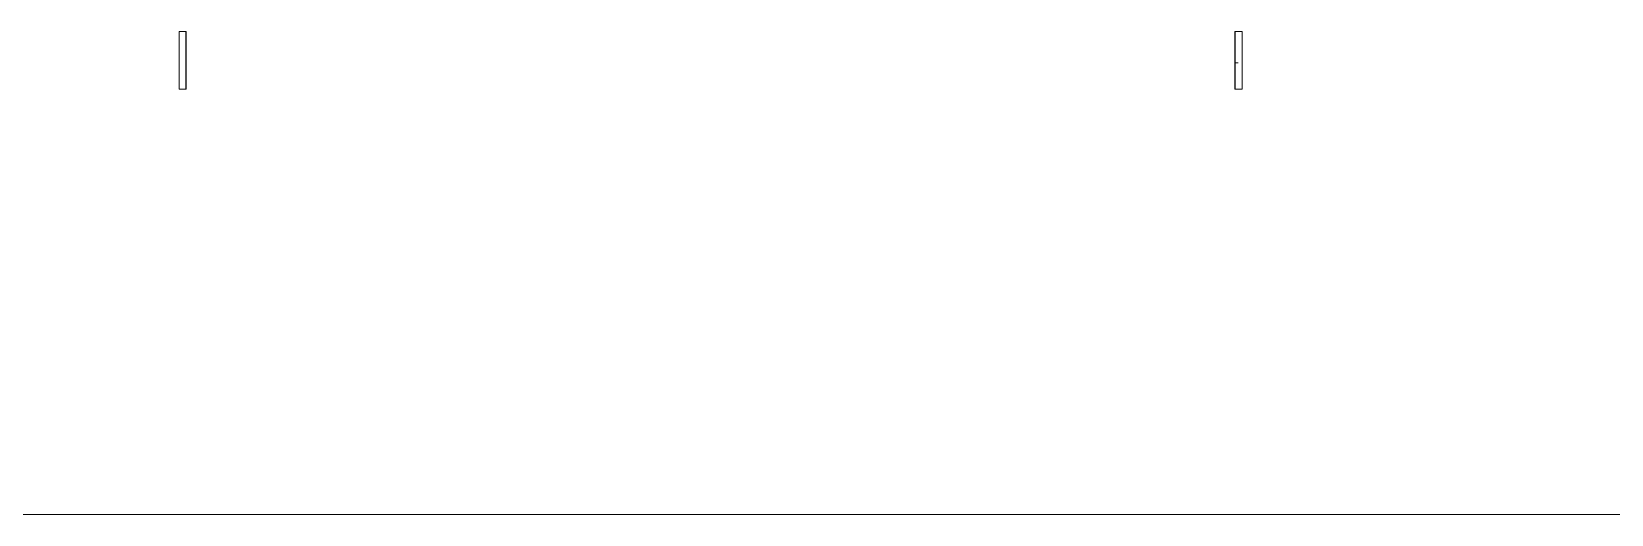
# Model space of a CAD drawing. Header units: millimetres. Extents: x -213547 to 415037, y -3642 to 106956.
# Drawn here: x 34175 to 38782, y 102986 to 104394 of the extents above; entities that cross this region are included whole.
import ezdxf

# ---------------------------------------------------------------- set-up
doc = ezdxf.new("R2010")
doc.units = ezdxf.units.MM
doc.layers.add('A-WALL', color=7, linetype='Continuous', lineweight=5)
doc.layers.add('I-WALL', color=7, linetype='Continuous', lineweight=5)
doc.layers.add('A-WALL-1', color=9, linetype='Continuous', lineweight=5, true_color=0x808080)
doc.layers.add('A-WALL-FNSH-1', color=9, linetype='Continuous', lineweight=5, true_color=0x808080)
pattern_1 = [(0, (0, 0), (243.84, 60.96), [20.117, -162.763, 20.117, -162.763, -975.36]), (0, (0, 0), (243.84, 60.96), [-365.76, 20.117, -345.643, 20.117, -162.763, -426.72]), (0, (0, 0), (243.84, 60.96), [-914.4, 20.117, -101.803, 20.117, -284.683]), (120, (91.44, 30.48), (-174.71291, 180.691634), [20.117, -162.763, 20.117, -162.763, -975.36]), (120, (91.44, 30.48), (-174.71291, 180.691634), [-365.76, 20.117, -345.643, 20.117, -162.763, -426.72]), (120, (91.44, 30.48), (-174.71291, 180.691634), [-914.4, 20.117, -101.803, 20.117, -284.683]), (240, (121.92, 152.4), (-69.12709, -241.651634), [20.117, -162.763, 20.117, -162.763, -975.36]), (240, (121.92, 152.4), (-69.12709, -241.651634), [-365.76, 20.117, -345.643, 20.117, -162.763, -426.72]), (240, (121.92, 152.4), (-69.12709, -241.651634), [-914.4, 20.117, -101.803, 20.117, -284.683])]

# ---------------------------------------------------------------- blocks, each defined once
blk = doc.blocks.new('1floor')
at = {"layer": 'I-WALL'}
h = blk.add_hatch(dxfattribs=at)
h.set_pattern_fill('FP_191', color=256, style=0, pattern_type=2)
h.set_pattern_definition(pattern_1)
h.paths.add_polyline_path([(34560, 25040.3), (34560, 25208), (34540, 25208), (34540, 25040.3)])
h = blk.add_hatch(dxfattribs=at)
h.set_pattern_fill('FP_191', color=256, style=0, pattern_type=2)
h.set_pattern_definition(pattern_1)
h.paths.add_polyline_path([(37640, 25040.3), (37640, 25208), (37620, 25208), (37620, 25040.3)])
at = {"layer": 'A-WALL'}
blk.add_line((33859.9, 23799.7), (40125, 23799.7), dxfattribs=at)
at = {"layer": 'A-WALL-1'}
for p, q in [((34540, 25208), (34540, 25040.3)), ((34560, 25208), (34540, 25208)), ((37620, 25208), (37620, 25040.3)), ((37640, 25208), (37620, 25208)), ((37640, 25040.3), (37640, 25208)), ((34540, 25040.3), (34560, 25040.3)), ((34560, 25040.3), (34560, 25040.4)), ((37620, 25040.3), (37640, 25040.3))]:
    blk.add_line(p, q, dxfattribs=at)
at = {"layer": 'A-WALL-FNSH-1'}
for p, q in [((34560, 25208), (34560, 25040.4)), ((34561, 25208), (34560, 25208)), ((34561, 25040.4), (34561, 25208)), ((37619, 25208), (37619, 25040.3)), ((37620, 25208), (37619, 25208)), ((34560, 25040.4), (34561, 25040.4)), ((37619, 25040.3), (37620, 25040.3))]:
    blk.add_line(p, q, dxfattribs=at)

msp = doc.modelspace()

# ---------------------------------------------------------------- block references
msp.add_blockref('1floor', (64.7, 79186.1))

doc.saveas('drawing.dxf')
